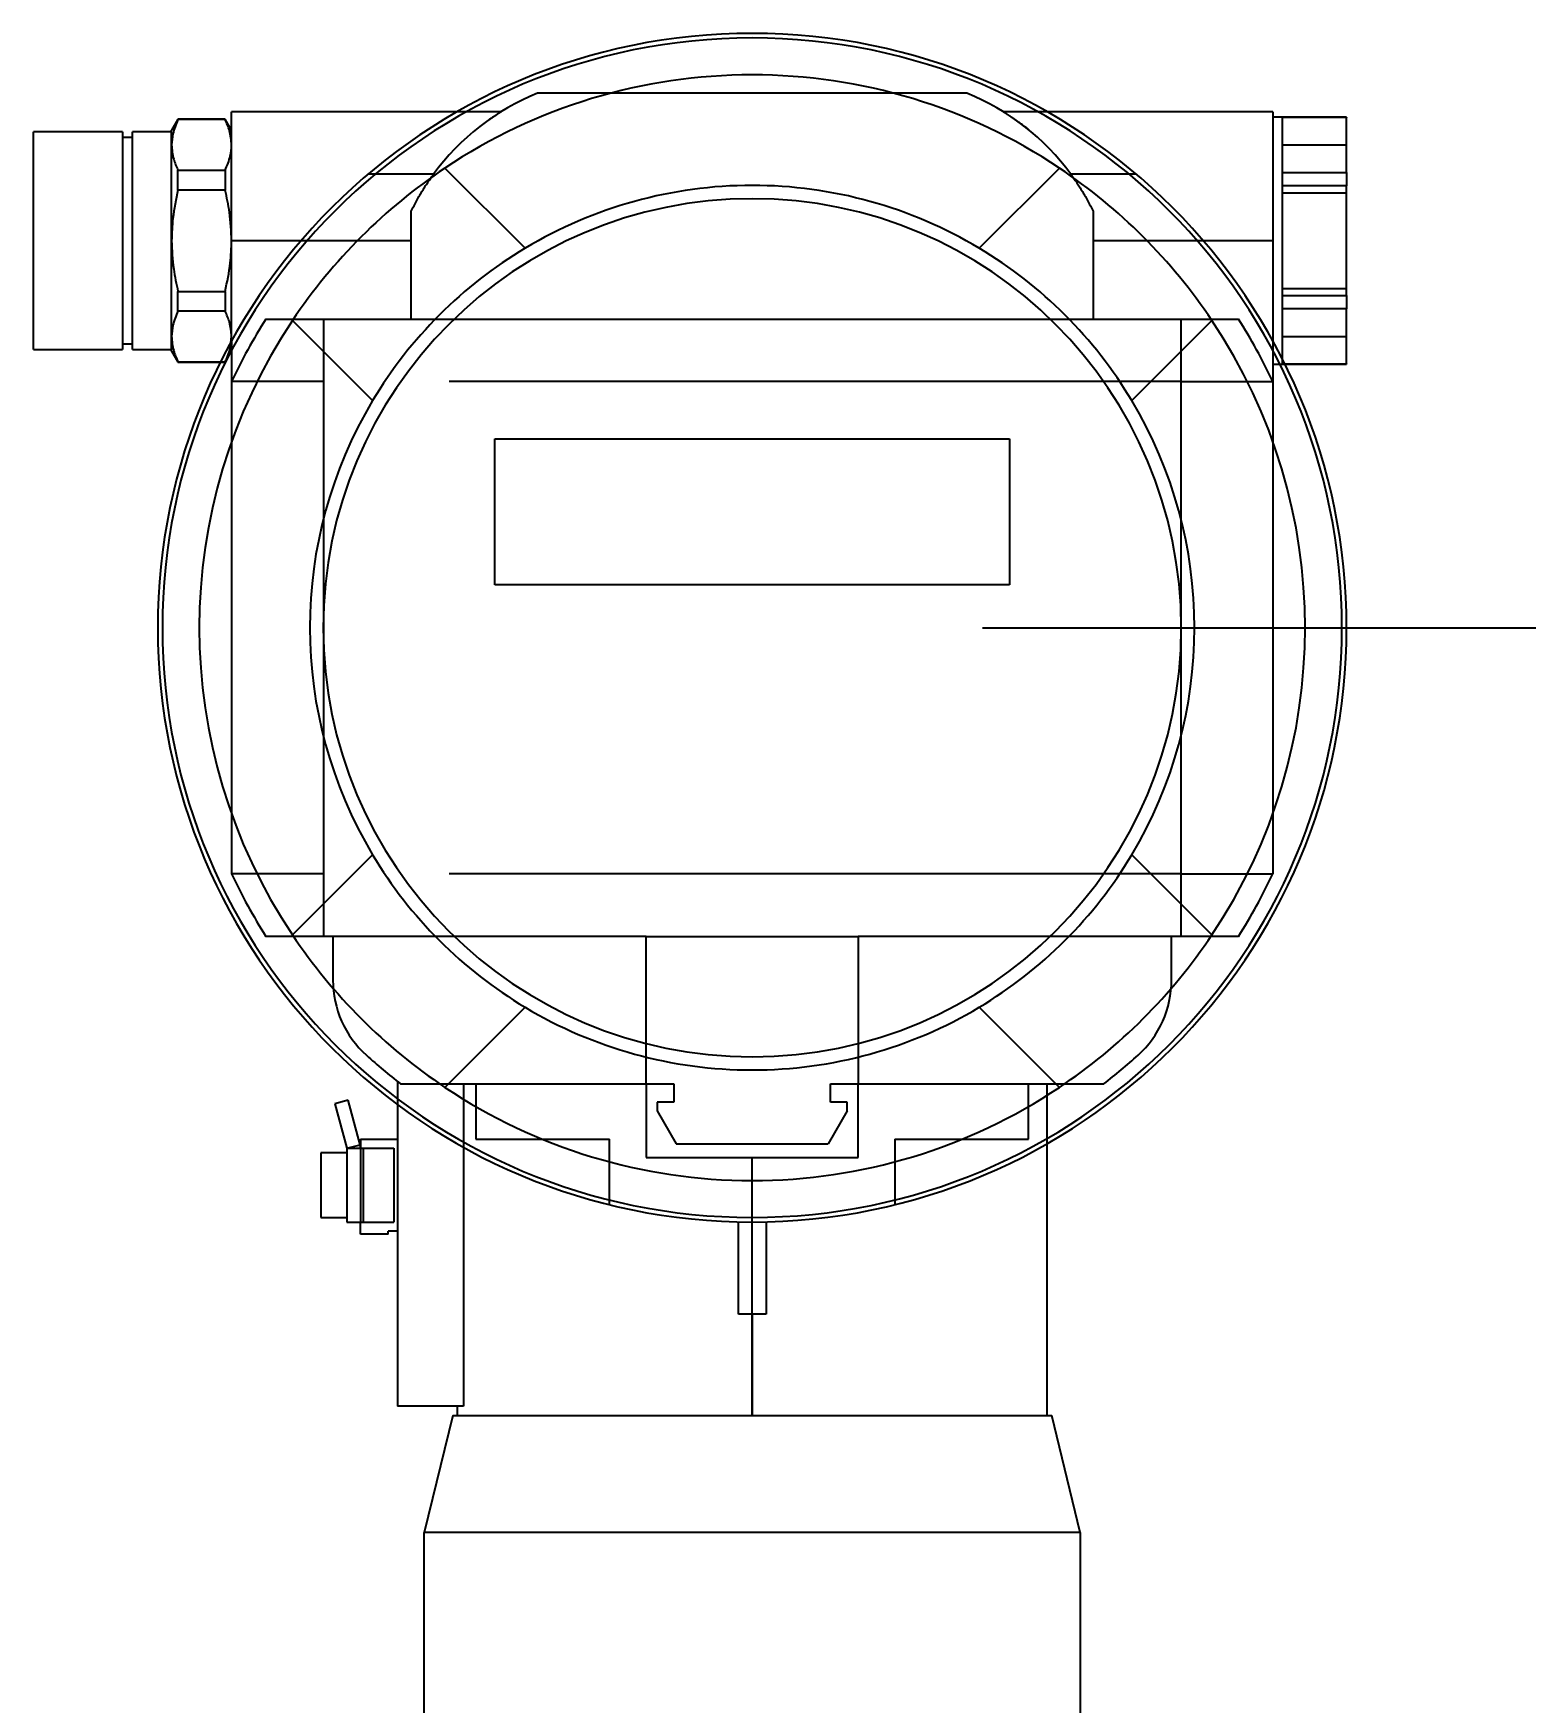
# Model space of a CAD drawing. Header units: metres. Extents: x 0 to 21025, y 0 to 14850.
# Drawn here: x 8664.1 to 8826.1, y 13299.8 to 13481 of the extents above; entities that cross this region are included whole.
import ezdxf

# ---------------------------------------------------------------- set-up
doc = ezdxf.new("R2010")
doc.units = ezdxf.units.M
doc.header["$LTSCALE"] = 25
doc.linetypes.add('HIDDEN2', pattern=[4.7625, 3.175, -1.5875])
for name, color, linetype in [('18_COTAS', 7, 'Continuous'), ('SL4', 4, 'Continuous'), ('ST1', 7, 'HIDDEN2')]:
    doc.layers.add(name, color=color, linetype=linetype)
doc.styles.add('ROMANS', font='ROMANS.SHX')
doc.dimstyles.new('25___1-25', dxfattribs={"dimscale": 25, "dimtxt": 2.5, "dimasz": 2, "dimexe": 1.5, "dimexo": 1, "dimgap": 0.5, "dimtad": 1, "dimzin": 12, "dimtxsty": 'ROMANS', "dimcen": 0, "dimclrd": 256, "dimclre": 256, "dimclrt": 3, "dimazin": 3, "dimtfac": 1, "dimtmove": 0, "dimatfit": 0, "dimfxl": 1, "dimlwd": -1, "dimlwe": -1, "dimarcsym": 0})

# ---------------------------------------------------------------- blocks, each defined once
blk = doc.blocks.new('*D14')
at = {"layer": '18_COTAS', "transparency": 16777216}
for p, q in [((8767.15, 13416.48), (9534.93, 13416.48)), ((9497.43, 11742.68), (9497.43, 13366.48)), ((8955.4, 11692.68), (9534.93, 11692.68))]:
    blk.add_line(p, q, dxfattribs=at)
for points in [[(9489.1, 13366.48), (9505.77, 13366.48), (9497.43, 13416.48)], [(9489.1, 11742.68), (9505.77, 11742.68), (9497.43, 11692.68)]]:
    blk.add_solid(points, dxfattribs=at)
at = {"layer": 'Defpoints', "color": 0, "transparency": 16777216}
for p in [(8742.15, 13416.48), (9497.43, 13416.48), (8930.4, 11692.68)]:
    blk.add_point(p, dxfattribs=at)
at = {"layer": '18_COTAS', "color": 3, "transparency": 16777216, "insert": (9447.73, 12554.58), "char_height": 62.5, "attachment_point": 5, "rotation": 90, "style": 'ROMANS'}
blk.add_mtext('1723,8', dxfattribs=at)

msp = doc.modelspace()

# ---------------------------------------------------------------- linework, layer by layer
at = {"layer": 'SL4'}
for p, q in [((8679.841, 13471.684), (8679.149, 13470.484)), ((8679.841, 13471.626), (8679.841, 13471.684)), ((8684.956, 13471.684), (8679.841, 13471.684)), ((8684.956, 13471.626), (8679.841, 13471.626)), ((8684.956, 13471.684), (8684.956, 13471.626)), ((8685.649, 13470.484), (8684.956, 13471.684)), ((8685.649, 13458.484), (8685.649, 13472.484)), ((8710.145, 13472.484), (8685.649, 13472.484)), ((8798.649, 13472.484), (8774.152, 13472.484)), ((8798.649, 13472.484), (8798.649, 13458.484)), ((8806.649, 13471.884), (8798.649, 13471.884)), ((8806.649, 13471.858), (8799.649, 13471.858)), ((8799.649, 13471.858), (8799.649, 13465.894)), ((8806.649, 13471.884), (8806.649, 13471.858)), ((8806.649, 13465.894), (8806.649, 13471.858)), ((8673.824, 13470.284), (8664.149, 13470.284)), ((8664.149, 13446.684), (8664.149, 13470.284)), ((8673.824, 13470.284), (8673.824, 13446.684)), ((8674.899, 13469.694), (8673.824, 13469.694)), ((8679.149, 13470.284), (8674.899, 13470.284)), ((8674.899, 13446.684), (8674.899, 13470.284)), ((8679.149, 13468.876), (8679.149, 13470.484)), ((8679.149, 13458.484), (8679.149, 13468.876)), ((8679.841, 13463.983), (8679.841, 13466.126)), ((8679.841, 13466.126), (8684.956, 13466.126)), ((8684.956, 13466.126), (8684.956, 13463.983)), ((8708.81, 13466.369), (8717.504, 13457.674)), ((8766.793, 13457.674), (8775.487, 13466.369)), ((8799.649, 13465.894), (8806.649, 13465.894)), ((8806.649, 13465.894), (8806.649, 13464.447)), ((8684.956, 13463.983), (8679.841, 13463.983)), ((8806.649, 13464.447), (8799.649, 13464.447)), ((8799.649, 13464.447), (8799.649, 13452.52)), ((8806.649, 13452.52), (8806.649, 13464.447)), ((8679.149, 13448.091), (8679.149, 13458.484)), ((8685.649, 13447.596), (8685.649, 13458.484)), ((8693.197, 13458.484), (8685.649, 13458.484)), ((8798.649, 13458.484), (8791.1, 13458.484)), ((8798.649, 13458.484), (8798.649, 13447.596)), ((8679.841, 13450.841), (8679.841, 13452.985)), ((8679.841, 13452.985), (8684.956, 13452.985)), ((8684.956, 13452.985), (8684.956, 13450.841)), ((8799.649, 13452.52), (8806.649, 13452.52)), ((8806.649, 13451.073), (8799.649, 13451.073)), ((8799.649, 13451.073), (8799.649, 13445.707)), ((8806.649, 13452.52), (8806.649, 13451.073)), ((8806.649, 13445.11), (8806.649, 13451.073)), ((8684.956, 13450.841), (8679.841, 13450.841)), ((8700.958, 13441.128), (8692.263, 13449.823)), ((8792.034, 13449.823), (8783.339, 13441.128)), ((8673.824, 13447.274), (8674.899, 13447.274)), ((8679.149, 13446.484), (8679.149, 13448.091)), ((8685.532, 13447.076), (8685.649, 13448.091)), ((8664.149, 13446.684), (8673.824, 13446.684)), ((8674.899, 13446.684), (8679.149, 13446.684)), ((8679.149, 13446.484), (8679.841, 13445.284)), ((8679.841, 13445.342), (8684.464, 13445.342)), ((8679.841, 13445.284), (8679.841, 13445.342)), ((8679.841, 13445.284), (8684.435, 13445.284)), ((8799.948, 13445.11), (8806.649, 13445.11)), ((8799.961, 13445.084), (8806.649, 13445.084)), ((8806.649, 13445.11), (8806.649, 13445.084)), ((8714.213, 13436.97), (8770.085, 13436.97)), ((8714.213, 13421.14), (8714.213, 13436.97)), ((8770.085, 13436.97), (8770.085, 13421.14)), ((8770.085, 13421.14), (8714.213, 13421.14)), ((8692.263, 13383.145), (8700.958, 13391.839)), ((8783.339, 13391.839), (8792.034, 13383.145)), ((8717.504, 13375.293), (8708.81, 13366.599)), ((8775.487, 13366.599), (8766.793, 13375.293)), ((8698.303, 13365.202), (8696.854, 13364.813)), ((8696.854, 13364.813), (8698.149, 13359.984)), ((8699.597, 13360.372), (8698.303, 13365.202)), ((8703.649, 13364.734), (8703.649, 13331.984)), ((8698.149, 13359.984), (8699.597, 13360.372)), ((8699.649, 13360.984), (8703.649, 13360.984)), ((8699.649, 13360.984), (8699.649, 13359.984)), ((8774.149, 13330.984), (8774.149, 13360.481)), ((8695.349, 13359.484), (8695.349, 13352.484)), ((8698.149, 13359.484), (8695.349, 13359.484)), ((8698.149, 13359.984), (8698.149, 13351.984)), ((8698.149, 13359.984), (8699.949, 13359.984)), ((8699.949, 13359.984), (8699.949, 13351.984)), ((8699.949, 13359.984), (8703.249, 13359.984)), ((8703.249, 13359.984), (8703.249, 13351.984)), ((8710.816, 13360.106), (8710.816, 13331.984)), ((8695.349, 13352.484), (8698.149, 13352.484)), ((8698.149, 13351.984), (8699.949, 13351.984)), ((8699.649, 13350.684), (8699.649, 13351.984)), ((8699.949, 13351.984), (8703.249, 13351.984)), ((8740.649, 13341.984), (8740.649, 13352.001)), ((8743.649, 13352.001), (8743.649, 13341.984)), ((8702.649, 13350.684), (8699.649, 13350.684)), ((8703.649, 13350.984), (8702.649, 13350.984)), ((8702.649, 13350.684), (8702.649, 13350.984)), ((8743.649, 13341.984), (8740.649, 13341.984)), ((8742.149, 13341.984), (8742.149, 13330.984)), ((8710.816, 13331.984), (8703.649, 13331.984)), ((8710.149, 13331.984), (8710.149, 13330.984)), ((8709.649, 13330.984), (8706.549, 13318.284)), ((8709.649, 13330.984), (8774.649, 13330.984)), ((8777.749, 13318.284), (8774.649, 13330.984)), ((8777.749, 13318.284), (8706.549, 13318.284)), ((8706.549, 13294.484), (8706.549, 13318.284)), ((8777.749, 13318.284), (8777.749, 13294.484))]:
    msp.add_line(p, q, dxfattribs=at)
for centre, radius, start, end in [((8742.149, 13416.484), 64.5, 90, 270), ((8742.149, 13416.484), 64, 90, 270), ((8742.149, 13416.484), 64.5, 270, 90), ((8742.149, 13416.484), 64, 270, 90), ((8742.149, 13416.484), 60, 90, 123.75528), ((8742.149, 13416.484), 60, 56.24472, 90), ((8742.149, 13416.484), 60, 123.75528, 146.24472), ((8742.149, 13416.484), 60, 33.75528, 56.24472), ((8742.149, 13416.484), 48, 90, 120.89203), ((8742.149, 13416.484), 48, 59.10797, 90), ((8742.149, 13416.484), 46.56, 90, 270), ((8742.149, 13416.484), 46.56, 270, 90), ((8742.149, 13416.484), 48, 120.89203, 149.10797), ((8742.149, 13416.484), 48, 30.89203, 59.10797), ((8742.149, 13416.484), 60, 146.24472, 213.75528), ((8742.149, 13416.484), 60, 326.24472, 33.75528), ((8742.149, 13416.484), 48, 149.10797, 210.89203), ((8742.149, 13416.484), 48, 329.10797, 30.89203), ((8742.149, 13416.484), 48, 210.89203, 239.10797), ((8742.149, 13416.484), 48, 300.89203, 329.10797), ((8742.149, 13416.484), 60, 213.75528, 236.24472), ((8742.149, 13416.484), 60, 303.75528, 326.24472), ((8742.149, 13416.484), 48, 239.10797, 270), ((8742.149, 13416.484), 48, 270, 300.89203), ((8742.149, 13416.484), 60, 236.24472, 270), ((8742.149, 13416.484), 60, 270, 303.75528), ((8698.149, 13359.984), 1.5, 0, 15)]:
    msp.add_arc(centre, radius, start, end, dxfattribs=at)
for points, knots in [([(8679.841, 13471.626), (8679.622, 13471.114), (8679.232, 13470.207), (8679.174, 13469.28), (8679.149, 13468.876)], [0, 0, 0, 0, 0.5635963, 1, 1, 1, 1]), ([(8685.649, 13468.876), (8685.608, 13469.39), (8685.534, 13470.317), (8685.134, 13471.222), (8684.956, 13471.626)], [0, 0, 0, 0, 0.5546542, 1, 1, 1, 1]), ([(8679.149, 13468.876), (8679.19, 13468.362), (8679.264, 13467.435), (8679.663, 13466.53), (8679.841, 13466.126)], [0, 0, 0, 0, 0.5546542, 1, 1, 1, 1]), ([(8684.956, 13466.126), (8685.175, 13466.638), (8685.565, 13467.545), (8685.623, 13468.472), (8685.649, 13468.876)], [0, 0, 0, 0, 0.5635963, 1, 1, 1, 1]), ([(8679.841, 13463.983), (8679.622, 13462.96), (8679.232, 13461.146), (8679.174, 13459.293), (8679.149, 13458.484)], [0, 0, 0, 0, 0.5635963, 1, 1, 1, 1]), ([(8685.649, 13458.484), (8685.608, 13459.512), (8685.534, 13461.366), (8685.134, 13463.176), (8684.956, 13463.983)], [0, 0, 0, 0, 0.5546542, 1, 1, 1, 1]), ([(8679.149, 13458.484), (8679.19, 13457.455), (8679.264, 13455.602), (8679.663, 13453.791), (8679.841, 13452.985)], [0, 0, 0, 0, 0.5546542, 1, 1, 1, 1]), ([(8684.956, 13452.985), (8685.175, 13454.007), (8685.565, 13455.821), (8685.623, 13457.675), (8685.649, 13458.484)], [0, 0, 0, 0, 0.5635963, 1, 1, 1, 1]), ([(8679.841, 13450.841), (8679.622, 13450.33), (8679.232, 13449.423), (8679.174, 13448.496), (8679.149, 13448.091)], [0, 0, 0, 0, 0.5635963, 1, 1, 1, 1]), ([(8685.649, 13448.091), (8685.608, 13448.606), (8685.534, 13449.532), (8685.134, 13450.438), (8684.956, 13450.841)], [0, 0, 0, 0, 0.5546542, 1, 1, 1, 1]), ([(8679.149, 13448.091), (8679.19, 13447.577), (8679.264, 13446.65), (8679.663, 13445.745), (8679.841, 13445.342)], [0, 0, 0, 0, 0.5546542, 1, 1, 1, 1])]:
    msp.add_open_spline(points, degree=3, knots=knots, dxfattribs=at)
at = {"layer": 'ST1'}
for p, q in [((8765.435, 13474.484), (8718.862, 13474.484)), ((8714.898, 13472.484), (8710.145, 13472.484)), ((8774.152, 13472.484), (8769.399, 13472.484)), ((8799.649, 13468.876), (8806.649, 13468.876)), ((8707.556, 13465.695), (8700.453, 13465.695)), ((8783.844, 13465.695), (8776.741, 13465.695)), ((8799.649, 13465.894), (8799.649, 13464.447)), ((8799.649, 13463.68), (8806.649, 13463.68)), ((8705.149, 13458.484), (8705.149, 13461.687)), ((8779.149, 13461.687), (8779.149, 13458.484)), ((8705.149, 13458.484), (8685.649, 13458.484)), ((8705.149, 13449.984), (8705.149, 13458.484)), ((8798.649, 13458.484), (8779.149, 13458.484)), ((8779.149, 13458.484), (8779.149, 13449.984)), ((8799.649, 13453.288), (8806.649, 13453.288)), ((8799.649, 13452.52), (8799.649, 13451.073)), ((8689.385, 13449.984), (8705.149, 13449.984)), ((8695.649, 13443.204), (8695.649, 13449.984)), ((8705.149, 13449.984), (8779.149, 13449.984)), ((8779.149, 13449.984), (8794.912, 13449.984)), ((8788.649, 13449.984), (8788.649, 13443.204)), ((8685.649, 13447.596), (8685.649, 13389.763)), ((8798.649, 13447.596), (8798.649, 13389.763)), ((8799.649, 13448.091), (8806.649, 13448.091)), ((8684.956, 13445.284), (8685.649, 13446.484)), ((8799.649, 13445.707), (8799.649, 13445.11)), ((8684.435, 13445.284), (8684.956, 13445.284)), ((8684.464, 13445.342), (8684.956, 13445.342)), ((8684.956, 13445.342), (8684.956, 13445.284)), ((8798.649, 13445.084), (8799.961, 13445.084)), ((8799.649, 13445.11), (8799.948, 13445.11)), ((8695.649, 13443.204), (8685.649, 13443.204)), ((8695.649, 13389.763), (8695.649, 13443.204)), ((8788.649, 13443.204), (8695.649, 13443.204)), ((8788.649, 13443.204), (8798.649, 13443.204)), ((8788.649, 13443.204), (8788.649, 13389.763)), ((8695.649, 13389.763), (8685.649, 13389.763)), ((8695.649, 13382.984), (8695.649, 13389.763)), ((8788.649, 13389.763), (8695.649, 13389.763)), ((8788.649, 13389.763), (8798.649, 13389.763)), ((8788.649, 13389.763), (8788.649, 13382.984)), ((8696.649, 13382.984), (8689.385, 13382.984)), ((8696.649, 13382.984), (8696.649, 13378.248)), ((8730.649, 13382.984), (8696.649, 13382.984)), ((8730.649, 13366.984), (8730.649, 13382.984)), ((8730.649, 13382.984), (8753.649, 13382.984)), ((8753.649, 13382.984), (8753.649, 13366.984)), ((8787.649, 13382.984), (8753.649, 13382.984)), ((8794.912, 13382.984), (8787.649, 13382.984)), ((8787.649, 13378.248), (8787.649, 13382.984)), ((8703.649, 13367.25), (8703.649, 13364.734)), ((8703.991, 13366.984), (8712.149, 13366.984)), ((8710.816, 13366.984), (8710.816, 13360.106)), ((8712.149, 13366.984), (8730.649, 13366.984)), ((8712.149, 13366.984), (8712.149, 13360.984)), ((8730.649, 13366.984), (8730.649, 13358.984)), ((8730.649, 13366.984), (8733.649, 13366.984)), ((8733.649, 13366.984), (8733.649, 13364.984)), ((8750.649, 13364.984), (8750.649, 13366.984)), ((8750.649, 13366.984), (8753.649, 13366.984)), ((8753.649, 13366.984), (8772.149, 13366.984)), ((8753.649, 13358.984), (8753.649, 13366.984)), ((8772.149, 13366.984), (8780.306, 13366.984)), ((8772.149, 13360.984), (8772.149, 13366.984)), ((8774.149, 13360.481), (8774.149, 13366.984)), ((8731.849, 13364.984), (8731.849, 13364.034)), ((8733.649, 13364.984), (8731.849, 13364.984)), ((8731.849, 13364.034), (8733.899, 13360.484)), ((8752.449, 13364.034), (8750.399, 13360.484)), ((8752.449, 13364.984), (8750.649, 13364.984)), ((8752.449, 13364.034), (8752.449, 13364.984)), ((8698.149, 13359.984), (8699.597, 13360.372)), ((8712.149, 13360.984), (8726.657, 13360.984)), ((8726.657, 13353.872), (8726.657, 13360.984)), ((8733.899, 13360.484), (8750.399, 13360.484)), ((8757.64, 13360.984), (8757.64, 13353.872)), ((8757.64, 13360.984), (8772.149, 13360.984)), ((8699.649, 13359.984), (8699.649, 13351.984)), ((8699.949, 13359.984), (8699.949, 13351.984)), ((8730.649, 13358.984), (8742.149, 13358.984)), ((8742.149, 13330.984), (8742.149, 13358.984)), ((8742.149, 13358.984), (8753.649, 13358.984))]:
    msp.add_line(p, q, dxfattribs=at)
for centre, radius, start, end in [((8728.549, 13450.356), 26, 111.87483, 143.84544), ((8755.748, 13450.356), 26, 36.15456, 68.12517), ((8742.149, 13416.484), 62.5, 147.58825, 154.68893), ((8742.149, 13416.484), 62.5, 25.31107, 32.41175), ((8742.149, 13416.484), 62.5, 205.31107, 212.41175), ((8742.149, 13416.484), 62.5, 327.58825, 334.68893), ((8707.649, 13378.248), 11, 180, 227.94043), ((8776.649, 13378.248), 11, 312.05957, 0), ((8742.149, 13416.484), 62.5, 227.94043, 232.37281), ((8742.149, 13416.484), 62.5, 307.62719, 312.05957)]:
    msp.add_arc(centre, radius, start, end, dxfattribs=at)
for points, knots in [([(8713.571, 13471.608), (8713.572, 13471.608), (8714.006, 13471.927), (8714.667, 13472.337), (8714.824, 13472.437), (8714.898, 13472.484)], [0, 0, 0, 0, 0.0011976, 0.5267963, 1, 1, 1, 1]), ([(8769.399, 13472.484), (8769.467, 13472.442), (8769.571, 13472.378), (8770.144, 13472.01), (8770.884, 13471.501), (8771.711, 13470.915), (8772.369, 13470.335), (8772.531, 13470.192)], [0, 0, 0, 0, 0.279899, 0.4303475, 0.591441, 0.8991191, 1, 1, 1, 1]), ([(8705.149, 13461.687), (8705.552, 13462.467), (8706.329, 13463.972), (8707.251, 13465.251), (8707.695, 13465.867)], [0, 0, 0, 0, 0.5187111, 1, 1, 1, 1]), ([(8776.661, 13465.781), (8777.084, 13465.193), (8777.986, 13463.94), (8778.746, 13462.468), (8779.149, 13461.687)], [0, 0, 0, 0, 0.4697906, 1, 1, 1, 1]), ([(8684.956, 13445.342), (8685.196, 13445.852), (8685.465, 13446.425), (8685.525, 13447.011), (8685.532, 13447.076)], [0, 0, 0, 0, 0.8893403, 1, 1, 1, 1])]:
    msp.add_open_spline(points, degree=3, knots=knots, dxfattribs=at)

# ---------------------------------------------------------------- dimensions: what is measured, and where the dimension line sits
at = {"layer": '18_COTAS'}
dim = msp.add_linear_dim(base=(9497.434, 13416.484), p1=(8930.399, 11692.681), p2=(8742.149, 13416.484), angle=90, dimstyle='25___1-25', dxfattribs=at)
dim.commit()
dim.dimension.update_dxf_attribs({"geometry": '*D14', "text_midpoint": (9447.731, 12554.582)})

doc.saveas('drawing.dxf')
